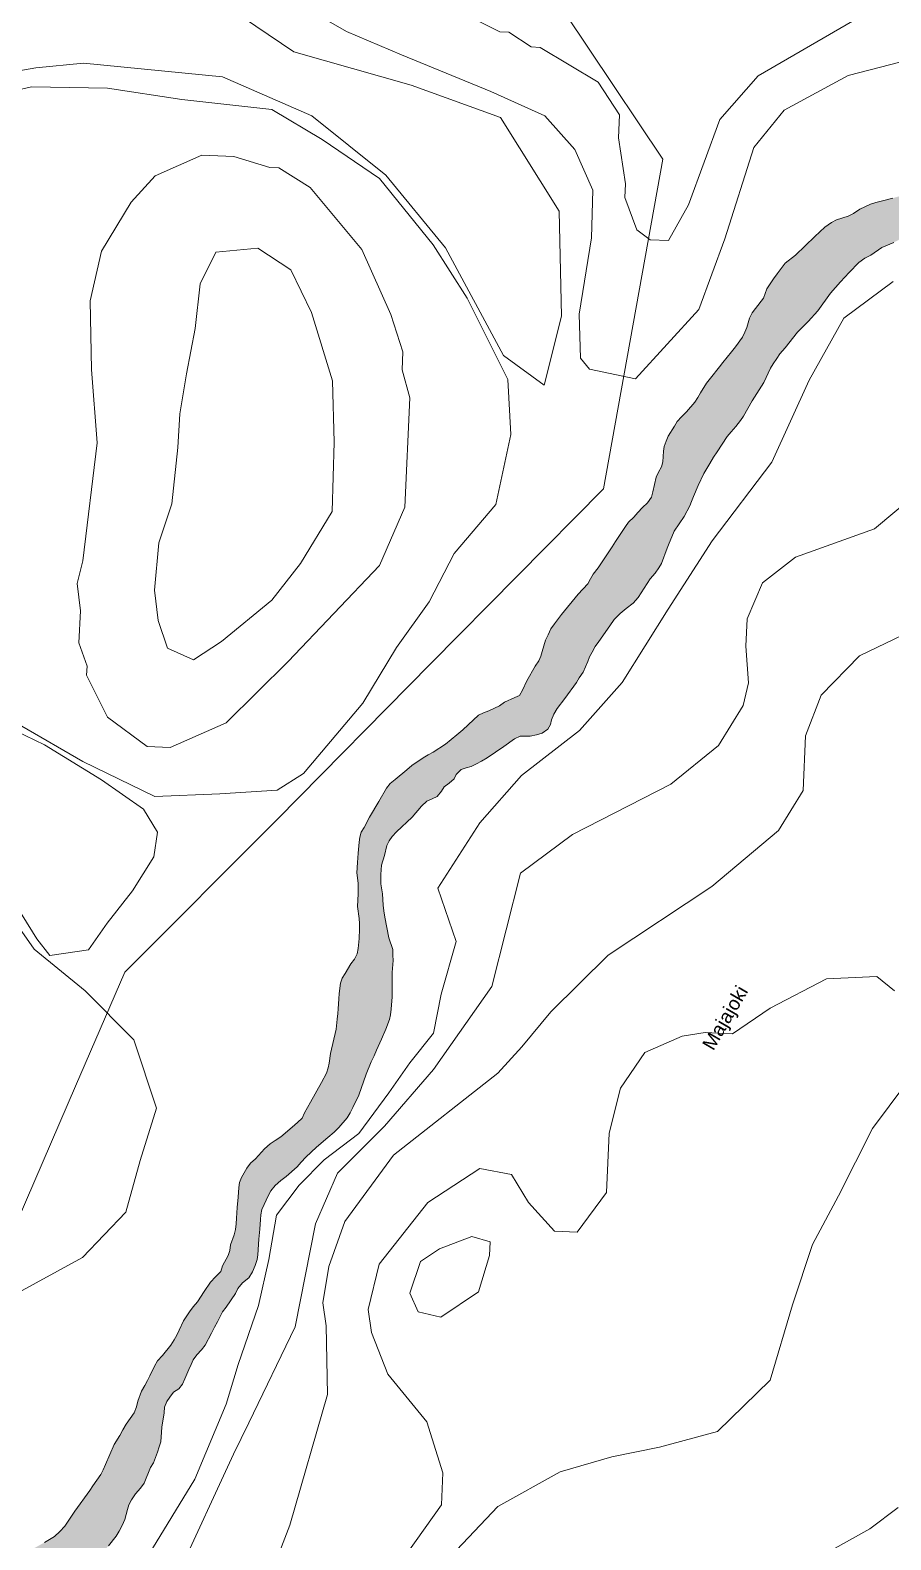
# Model space of a CAD drawing. Header units: millimetres. Extents: x 396621004 to 402046651, y 6785344214 to 6789799943.
# Drawn here: x 400009801 to 400198403, y 6788469701 to 6788800539 of the extents above; entities that cross this region are included whole.
import ezdxf

# ---------------------------------------------------------------- set-up
doc = ezdxf.new("R2010")
doc.units = ezdxf.units.MM
doc.header["$MEASUREMENT"] = 0
for name, color, linetype, lineweight in [('02 Johtolinjat_Kynä_nro__101', 252, 'Continuous', 15), ('02 Korkeuskayrat_Kynä_nro__2', 8, 'Continuous', 15), ('02 Nimistö_Kynä_nro__41', 7, 'Continuous', 35), ('02 Suot_Kynä_nro__101', 252, 'Continuous', 15)]:
    doc.layers.add(name, color=color, linetype=linetype, lineweight=lineweight)
for name, color, linetype, lineweight, true_color in [('02 Maaston rajat_Kynä_nro__82', 7, 'Continuous', 20, 0xaaaaaa), ('02 Vesialueet_Kynä_nro__105', 7, 'Continuous', 15, 0xcae6ff), ('02 Vesistöt_Kynä_nro__105', 7, 'Continuous', 15, 0xcae6ff)]:
    doc.layers.add(name, color=color, linetype=linetype, lineweight=lineweight, true_color=true_color)
doc.styles.add('LUOTU_TYYLI_5', font='')
doc.styles.get('LUOTU_TYYLI_5').set_extended_font_data('Arial')

msp = doc.modelspace()

# ---------------------------------------------------------------- hatches: boundary and pattern name
at = {"layer": '02 Vesistöt_Kynä_nro__105', "linetype": 'Continuous', "lineweight": 0, "true_color": 0x32393f}
msp.add_hatch(color=250, dxfattribs=at).paths.add_polyline_path([(399774386.41, 6788274663.95), (399772634.32, 6788269162.69), (399772415.31, 6788265311.81), (399771783.54, 6788262191.09), (399769964.06, 6788260710.75), (399767613.89, 6788258350.21), (399764328.72, 6788251878.73), (399762568.2, 6788249088.1), (399760015.87, 6788246117.42), (399765642.79, 6788241766.42), (399775004.88, 6788234521.56), (399775104.81, 6788234619.5), (399783576.48, 6788247047.63), (399791065, 6788252878.96), (399795638.98, 6788257930.12), (399800777.34, 6788263401.37), (399808762.84, 6788270583.01), (399817439.08, 6788278784.89), (399826393.3, 6788280635.31), (399834210.33, 6788282805.81), (399839205.49, 6788282415.72), (399848606.15, 6788287006.77), (399851065.82, 6788294778.55), (399854494.2, 6788298989.51), (399860744.46, 6788302900.41), (399870237.78, 6788306721.28), (399871038.01, 6788307201.39), (399871050.3, 6788307214.23), (399877364.09, 6788313812.9), (399880211.24, 6788322554.9), (399886663.66, 6788331857.03), (399890639.57, 6788341209.17), (399897353.13, 6788349951.17), (399905094.35, 6788360943.69), (399910257.98, 6788369735.7), (399915522.68, 6788383688.89), (399918757.32, 6788394331.32), (399923019.63, 6788404353.62), (399921469.7, 6788407254.28), (399926591.2, 6788412495.48), (399927029.23, 6788414035.83), (399927180.85, 6788415046.06), (399927972.66, 6788417116.54), (399928124.29, 6788418126.77), (399928916.1, 6788419167.01), (399929867.96, 6788420277.26), (399930583.96, 6788421327.5), (399931451.58, 6788422367.74), (399932521.37, 6788422987.88), (399933624.85, 6788424008.11), (399934492.48, 6788425048.35), (399935040.01, 6788426028.58), (399935595.96, 6788427088.82), (399936648.9, 6788427488.91), (399937786.08, 6788427949.01), (399938965.37, 6788428889.23), (399940127.82, 6788429739.42), (399941374.5, 6788430509.6), (399942419.02, 6788430829.67), (399945721.04, 6788431679.87), (399949023.07, 6788432610.08), (399951339.54, 6788433060.18), (399952384.06, 6788433220.22), (399953588.62, 6788433520.29), (399955837.71, 6788434060.41), (399958238.41, 6788434580.53), (399960832.86, 6788435490.74), (399961970.04, 6788435950.85), (399963183.03, 6788436330.93), (399965735.36, 6788436691.01), (399970604.16, 6788437501.2), (399973164.91, 6788438011.32), (399974361.05, 6788438241.37), (399975641.43, 6788438451.42), (399976854.42, 6788438831.5), (399979457.29, 6788439901.75), (399980838.75, 6788440421.87), (399982287.6, 6788440781.95), (399983475.31, 6788440851.97), (399984578.8, 6788440921.98), (399985766.51, 6788440911.98), (399988074.56, 6788441292.07), (399994114.23, 6788442872.43), (399997525.76, 6788443242.51), (399998814.56, 6788443622.6), (400000153.91, 6788444622.83), (400001274.24, 6788445873.12), (400001922.85, 6788447083.39), (400002723.08, 6788449313.9), (400003203.22, 6788450454.16), (400004230.9, 6788451484.4), (400006656.87, 6788453344.82), (400007844.59, 6788454435.07), (400009091.27, 6788455205.25), (400011694.14, 6788456345.51), (400012856.59, 6788457125.69), (400016377.63, 6788458756.06), (400017523.23, 6788459376.2), (400018870.99, 6788460456.45), (400020050.29, 6788461466.68), (400022366.76, 6788463967.25), (400024590.57, 6788466167.76), (400025938.34, 6788467318.02), (400026957.58, 6788468348.26), (400028625.44, 6788470508.75), (400029333.02, 6788471558.99), (400029990.05, 6788472849.29), (400030554.43, 6788474139.58), (400031118.81, 6788476310.08), (400031438.9, 6788477390.33), (400031994.86, 6788478450.57), (400032879.33, 6788479800.88), (400033999.66, 6788481051.16), (400034791.47, 6788482091.4), (400036156.08, 6788485542.19), (400036796.27, 6788486592.43), (400037680.74, 6788488892.96), (400038085.07, 6788490043.22), (400038405.16, 6788491203.49), (400038565.21, 6788493313.97), (400038649.45, 6788494414.22), (400039129.59, 6788497524.93), (400039222.25, 6788498785.22), (400039710.81, 6788500005.5), (400040418.39, 6788500975.72), (400041201.78, 6788502025.96), (400042372.65, 6788502796.14), (400043156.03, 6788503846.38), (400043720.41, 6788504986.64), (400044588.03, 6788507047.11), (400045059.75, 6788508117.36), (400045539.89, 6788509177.6), (400046323.28, 6788510217.84), (400047359.38, 6788511328.09), (400048142.77, 6788512368.33), (400049532.65, 6788515018.93), (400050181.26, 6788516309.23), (400050821.45, 6788517449.49), (400051933.35, 6788519649.99), (400052725.17, 6788520690.23), (400054763.66, 6788523690.92), (400055319.61, 6788524751.16), (400056364.13, 6788526011.45), (400057703.47, 6788527091.7), (400058520.56, 6788528442.01), (400059101.78, 6788529822.32), (400059514.53, 6788531132.62), (400059674.58, 6788532142.85), (400059935.71, 6788535583.64), (400060104.18, 6788537784.14), (400060264.23, 6788539894.63), (400060340.04, 6788540914.86), (400060584.32, 6788542085.13), (400062007.9, 6788545205.84), (400062555.43, 6788546186.06), (400063515.71, 6788547376.34), (400064703.43, 6788548466.59), (400065874.3, 6788549326.78), (400068317.12, 6788551427.26), (400069184.75, 6788552457.5), (400070220.84, 6788553567.75), (400072512.04, 6788555758.25), (400075039.1, 6788557848.73), (400076386.87, 6788559009), (400077414.54, 6788560029.23), (400079234.02, 6788562179.72), (400079950.02, 6788563299.98), (400080505.97, 6788564440.24), (400081820.04, 6788567180.87), (400083428.94, 6788571711.9), (400084507.15, 6788574462.53), (400085155.76, 6788575752.83), (400085728.56, 6788576973.11), (400086781.5, 6788579413.67), (400087733.36, 6788581624.17), (400088525.18, 6788583694.65), (400088769.46, 6788584784.9), (400088937.93, 6788586025.18), (400089140.09, 6788588695.79), (400089156.94, 6788594057.02), (400089359.11, 6788596637.61), (400089291.72, 6788597827.88), (400089308.56, 6788599088.17), (400088398.82, 6788601598.74), (400087943.95, 6788603919.27), (400087489.08, 6788606159.79), (400087270.07, 6788607520.1), (400087135.29, 6788608790.39), (400087008.94, 6788611240.95), (400086629.88, 6788613481.46), (400086621.46, 6788615531.93), (400086705.69, 6788616552.16), (400086781.5, 6788617572.4), (400087413.27, 6788619652.87), (400087977.65, 6788621893.38), (400088449.36, 6788622883.61), (400089156.94, 6788623853.83), (400090100.38, 6788624884.07), (400093503.48, 6788628094.8), (400095575.67, 6788630455.34), (400096754.97, 6788631545.59), (400097900.57, 6788632085.72), (400098970.35, 6788632635.84), (400099922.21, 6788633746.1), (400100545.56, 6788634726.32), (400101632.19, 6788635506.5), (400102727.25, 6788636446.71), (400103123.16, 6788637446.94), (400104226.64, 6788638537.19), (400105355.39, 6788638847.26), (400106408.33, 6788639167.34), (400107638.17, 6788639777.48), (400108699.53, 6788640327.6), (400109946.22, 6788641097.78), (400113602.03, 6788643578.35), (400115935.35, 6788645218.72), (400117165.18, 6788645828.86), (400118344.48, 6788645818.86), (400119372.15, 6788645818.86), (400120736.76, 6788646108.92), (400122025.56, 6788646479.01), (400123272.24, 6788647329.2), (400123828.2, 6788648399.45), (400124064.06, 6788649399.68), (400124552.62, 6788650629.96), (400125277.04, 6788651910.25), (400126936.48, 6788654070.75), (400129497.23, 6788657581.55), (400130129, 6788658631.79), (400131005.05, 6788659832.06), (400131973.75, 6788662192.6), (400132369.66, 6788663192.83), (400132925.61, 6788664253.08), (400133641.61, 6788665463.35), (400134441.85, 6788666583.61), (400136834.13, 6788670024.4), (400137802.84, 6788671364.7), (400139083.21, 6788672685), (400140430.98, 6788673765.25), (400141938.79, 6788674995.53), (400143067.54, 6788676245.82), (400145661.99, 6788680306.75), (400146782.32, 6788681557.03), (400147574.13, 6788682687.29), (400148121.66, 6788683667.52), (400149410.46, 6788687038.29), (400149806.37, 6788688108.53), (400150379.17, 6788689478.85), (400150951.97, 6788690779.14), (400153091.55, 6788693929.87), (400154371.92, 6788696270.4), (400154759.4, 6788697270.63), (400155155.31, 6788698340.87), (400156208.25, 6788700781.43), (400157438.09, 6788703372.03), (400158710.04, 6788705562.53), (400159527.12, 6788706992.85), (400160318.94, 6788708113.11), (400162551.17, 6788711493.88), (400163418.8, 6788712534.12), (400164454.89, 6788713714.39), (400165499.41, 6788714974.68), (400166122.75, 6788715944.9), (400168043.31, 6788719345.68), (400170553.53, 6788723336.59), (400172052.92, 6788726457.31), (400172600.44, 6788727437.53), (400173392.26, 6788728557.79), (400174108.26, 6788729608.03), (400175228.59, 6788730938.33), (400177940.96, 6788734359.11), (400178960.21, 6788735379.35), (400180324.82, 6788736699.65), (400182397.01, 6788739060.19), (400185210.47, 6788742871.06), (400187375.32, 6788745381.64), (400189270.61, 6788747442.11), (400191401.77, 6788749642.61), (400192732.69, 6788750572.82), (400194046.76, 6788751252.98), (400196464.31, 6788752883.35), (400199075.6, 6788754023.61), (400201290.99, 6788755193.88), (400202369.21, 6788755904.04), (400203556.92, 6788755964.06), (400205797.58, 6788756424.16), (400207018.99, 6788756964.29), (400208231.98, 6788757344.37), (400209495.51, 6788757404.39), (400210994.9, 6788757374.38), (400212485.87, 6788757334.37), (400214886.57, 6788757704.46), (400216327, 6788757984.52), (400217834.81, 6788758104.55), (400221052.6, 6788757944.51), (400226140.41, 6788757554.42), (400228499, 6788757374.38), (400232567.57, 6788757064.31), (400235178.86, 6788757094.32), (400236181.26, 6788756864.26), (400237251.05, 6788756464.17), (400239390.63, 6788755513.95), (400242793.73, 6788753673.53), (400245531.38, 6788752363.23), (400246820.18, 6788751633.07), (400248100.56, 6788750902.9), (400250096.94, 6788750202.74), (400252489.22, 6788749462.57), (400253870.68, 6788749042.47), (400255176.32, 6788748632.38), (400257366.44, 6788747362.09), (400258579.43, 6788746631.92), (400259649.22, 6788746241.83), (400261990.96, 6788745901.76), (400263237.64, 6788745801.73), (400264341.13, 6788745801.73), (400266657.6, 6788746091.8), (400269209.93, 6788746531.9), (400270557.69, 6788746661.93), (400271913.88, 6788746871.98), (400274407.25, 6788747552.13), (400278046.21, 6788748692.39), (400280371.11, 6788749142.5), (400281592.52, 6788749682.62), (400282813.93, 6788750222.74), (400284170.12, 6788750432.79), (400285442.07, 6788750572.82), (400286495.02, 6788750882.89), (400287750.12, 6788751893.13), (400288836.76, 6788752673.3), (400290302.45, 6788753353.46), (400293124.33, 6788754083.63), (400296535.86, 6788755473.94), (400299138.74, 6788756464.17), (400304689.84, 6788758954.74), (400305928.1, 6788759644.9), (400308396.2, 6788761035.22), (400309558.64, 6788761815.4), (400310670.55, 6788762905.65), (400311782.46, 6788764085.92), (400312498.46, 6788765216.17), (400313138.65, 6788766346.43), (400313307.12, 6788767516.7), (400313585.09, 6788771197.54), (400313686.18, 6788773558.08), (400313155.49, 6788775878.61), (400312944.9, 6788779289.39), (400312717.47, 6788781439.89), (400312490.03, 6788782630.16), (400312355.26, 6788783910.45), (400312481.61, 6788786581.06), (400312666.93, 6788789081.63), (400313020.72, 6788793712.69), (400313214.46, 6788796213.27), (400313374.5, 6788798333.75), (400313938.88, 6788801524.48), (400314343.21, 6788802754.76), (400314991.82, 6788803965.04), (400316752.34, 6788806425.6), (400318260.15, 6788808526.08), (400319591.07, 6788810466.53), (400320298.65, 6788811516.77), (400320947.26, 6788812727.04), (400321258.93, 6788813807.29), (400322067.59, 6788816117.82), (400322463.5, 6788817188.06), (400322707.78, 6788818278.31), (400322893.1, 6788820698.87), (400323339.54, 6788826500.19), (400323609.1, 6788830031), (400323693.33, 6788831131.25), (400323718.6, 6788832541.58), (400323347.97, 6788834932.12), (400323137.38, 6788836212.42), (400322522.46, 6788839573.18), (400322446.65, 6788840603.42), (400322151.82, 6788841883.71), (400321680.11, 6788843023.97), (400320837.75, 6788845374.51), (400319666.88, 6788847595.02), (400319591.07, 6788848625.26), (400319363.64, 6788849825.53), (400318900.34, 6788850885.77), (400318201.19, 6788852116.05), (400317662.08, 6788853346.34), (400317350.41, 6788854396.58), (400317299.87, 6788856757.12), (400316845, 6788859157.67), (400316550.18, 6788860367.94), (400316558.6, 6788861548.21), (400316668.11, 6788863978.77), (400316929.23, 6788867429.56), (400317106.13, 6788869780.1), (400317274.6, 6788871900.58), (400317847.4, 6788874221.11), (400318251.73, 6788875451.39), (400318816.11, 6788876591.65), (400320315.49, 6788878682.13), (400321882.27, 6788880692.59), (400322842.55, 6788881882.86), (400323474.32, 6788882853.09), (400324577.8, 6788883953.34), (400325748.67, 6788884813.53), (400326616.3, 6788885843.77), (400328191.5, 6788887854.23), (400330726.98, 6788891124.98), (400332470.65, 6788893285.47), (400333262.46, 6788894405.73), (400334332.25, 6788894955.86), (400335387.1, 6788895719.13), (400328234.56, 6788903786.49), (400327660.81, 6788904127.95), (400327896.67, 6788903647.84), (400327896.67, 6788902617.61), (400327745.05, 6788901607.38), (400326869, 6788900487.12), (400325765.52, 6788899466.89), (400324527.26, 6788898696.71), (400322353.99, 6788897126.35), (400321402.13, 6788896016.1), (400320686.13, 6788894895.84), (400320130.18, 6788893755.58), (400319262.55, 6788891765.13), (400318875.07, 6788890774.9), (400318319.12, 6788889714.66), (400317611.54, 6788888664.42), (400316103.73, 6788886493.92), (400314755.96, 6788884393.44), (400313728.29, 6788883283.18), (400313239.73, 6788882062.91), (400312220.48, 6788879062.22), (400311420.25, 6788876761.69), (400311167.54, 6788875521.41), (400310906.41, 6788874281.13), (400310417.85, 6788871950.59), (400310333.61, 6788870850.34), (400310240.95, 6788868649.84), (400310156.72, 6788867559.59), (400310240.95, 6788866529.35), (400310476.81, 6788865479.11), (400310948.53, 6788864418.87), (400311403.4, 6788863208.59), (400311630.83, 6788860978.08), (400312102.55, 6788855896.92), (400312557.42, 6788853576.39), (400312784.86, 6788852376.11), (400313155.49, 6788851085.82), (400313534.55, 6788848775.29), (400313846.22, 6788847725.05), (400314772.81, 6788845444.53), (400315084.48, 6788844394.29), (400315471.96, 6788843184.01), (400315783.63, 6788841113.54), (400316171.12, 6788838953.04), (400316373.28, 6788836492.48), (400316516.48, 6788835222.19), (400316583.87, 6788834031.92), (400316474.36, 6788831601.36), (400316162.69, 6788827520.43), (400315893.14, 6788823999.62), (400315716.25, 6788821649.08), (400315632.01, 6788820628.85), (400315556.2, 6788819608.62), (400314663.3, 6788816207.84), (400313837.8, 6788813667.26), (400312902.79, 6788811696.81), (400311622.41, 6788809346.27), (400310426.27, 6788807155.77), (400309550.22, 6788806035.51), (400309002.69, 6788805055.29), (400308202.46, 6788802824.78), (400307326.41, 6788800614.27), (400306989.47, 6788799373.99), (400306821, 6788798203.72), (400306559.87, 6788795783.17), (400306307.16, 6788791462.18), (400306029.19, 6788786751.1), (400305894.41, 6788784010.47), (400306273.47, 6788781689.94), (400306509.33, 6788780649.7), (400306981.04, 6788778559.23), (400307587.54, 6788777258.93), (400307814.97, 6788776138.67), (400307873.94, 6788774868.38), (400307781.28, 6788772587.86), (400307688.62, 6788771417.59), (400307208.48, 6788770267.33), (400305624.86, 6788768106.84), (400304757.23, 6788767066.6), (400303594.78, 6788766286.42), (400300318.03, 6788764646.04), (400297959.44, 6788763725.83), (400296729.61, 6788763105.69), (400295592.43, 6788762725.6), (400293385.46, 6788761705.37), (400292231.44, 6788761005.21), (400288693.56, 6788759074.77), (400286217.04, 6788757604.43), (400285071.44, 6788757064.31), (400283883.72, 6788756994.29), (400281609.37, 6788757174.33), (400279385.55, 6788756944.28), (400278273.65, 6788756794.25), (400277085.93, 6788756724.23), (400275881.37, 6788756504.18), (400273615.44, 6788755734), (400272410.87, 6788755353.92), (400271349.51, 6788754963.83), (400270288.14, 6788754413.7), (400269125.69, 6788753633.52), (400267879.01, 6788752783.33), (400266758.68, 6788752633.3), (400265739.43, 6788752713.31), (400263549.32, 6788752953.37), (400262378.44, 6788753043.39), (400261123.34, 6788753143.41), (400259809.27, 6788753473.49), (400257577.03, 6788754203.65), (400256423.01, 6788754603.75), (400255361.64, 6788755153.87), (400254333.97, 6788756104.09), (400253230.49, 6788757134.32), (400252076.47, 6788757534.42), (400250914.02, 6788757784.47), (400249608.37, 6788758194.57), (400248386.96, 6788758764.7), (400245935.71, 6788760685.14), (400242861.12, 6788762735.61), (400241580.74, 6788763545.79), (400240308.79, 6788764425.99), (400238093.4, 6788765306.19), (400237006.77, 6788765626.27), (400235776.93, 6788765956.34), (400233047.71, 6788766406.45), (400225576.03, 6788767606.72), (400221044.17, 6788768186.85), (400218618.2, 6788768376.9), (400215863.7, 6788768506.93), (400210708.5, 6788768036.82), (400209209.11, 6788767986.81), (400207928.74, 6788767776.76), (400206799.98, 6788767466.69), (400205654.38, 6788766846.55), (400203422.15, 6788765516.24), (400202268.12, 6788764896.1), (400201046.71, 6788764355.98), (400198865.02, 6788763735.84), (400196295.84, 6788763065.68), (400195091.27, 6788762765.61), (400193954.1, 6788762375.52), (400191587.08, 6788761295.28), (400190256.17, 6788760375.07), (400189026.33, 6788759764.93), (400186524.54, 6788759004.75), (400185370.52, 6788758384.61), (400183955.37, 6788757384.38), (400182851.88, 6788756374.15), (400181748.4, 6788755353.92), (400177494.52, 6788751262.98), (400175228.59, 6788749462.57), (400173476.49, 6788747152.04), (400172684.68, 6788746031.78), (400171252.68, 6788743851.29), (400170865.2, 6788742861.06), (400170469.29, 6788741790.81), (400168717.2, 6788739560.3), (400168009.62, 6788738590.08), (400167453.67, 6788737449.82), (400166821.9, 6788735369.35), (400166434.42, 6788734369.12), (400165870.04, 6788733228.86), (400164370.65, 6788731138.38), (400163494.61, 6788730028.12), (400162542.75, 6788728917.87), (400161582.47, 6788727727.6), (400160883.31, 6788726757.38), (400158878.51, 6788724306.81), (400158002.46, 6788723186.56), (400156663.12, 6788721086.08), (400156107.17, 6788720025.84), (400155483.83, 6788719045.61), (400153664.35, 6788716905.12), (400152552.44, 6788715804.87), (400151609, 6788714774.63), (400150977.24, 6788713794.41), (400149629.47, 6788711533.89), (400149149.33, 6788710463.65), (400148745, 6788709313.38), (400148593.38, 6788708303.15), (400148500.72, 6788707122.88), (400148408.06, 6788705952.62), (400148172.2, 6788704872.37), (400147523.59, 6788703652.09), (400146967.64, 6788702591.85), (400146251.64, 6788699341.1), (400145923.12, 6788698180.84), (400145047.07, 6788696990.57), (400144019.4, 6788695960.33), (400142991.73, 6788694860.08), (400142124.11, 6788693819.84), (400140936.39, 6788692729.59), (400140228.81, 6788691759.37), (400138080.81, 6788688448.61), (400137364.81, 6788687328.35), (400134256.53, 6788682677.29), (400133203.59, 6788681336.98), (400132571.82, 6788680286.74), (400132015.87, 6788679216.5), (400129876.29, 6788676945.98), (400126220.48, 6788672494.96), (400124729.51, 6788670474.5), (400123929.28, 6788669354.24), (400123280.67, 6788668063.95), (400122716.29, 6788666843.67), (400121975.02, 6788664383.11), (400121739.16, 6788663372.87), (400121267.44, 6788662302.63), (400120467.21, 6788661182.37), (400118639.3, 6788657931.63), (400117695.87, 6788655881.16), (400117055.68, 6788654740.9), (400115994.31, 6788654270.79), (400113711.54, 6788653270.56), (400112624.9, 6788652480.38), (400110342.12, 6788651400.14), (400109120.71, 6788650940.03), (400108050.92, 6788650389.9), (400105768.14, 6788648279.42), (400104580.43, 6788647189.17), (400103308.47, 6788646098.92), (400100789.84, 6788644088.46), (400098136.43, 6788642318.06), (400096982.4, 6788641697.92), (400095912.61, 6788641067.77), (400093419.25, 6788639367.38), (400092315.76, 6788638427.17), (400089797.13, 6788636336.69), (400088702.07, 6788635476.49), (400087910.26, 6788634426.25), (400086191.86, 6788631485.58), (400084195.48, 6788628094.8), (400082999.34, 6788625824.28), (400082367.57, 6788624764.04), (400082047.48, 6788623683.79), (400081887.43, 6788622593.54), (400081702.12, 6788620162.99), (400081617.88, 6788619142.76), (400081542.07, 6788618122.52), (400081365.17, 6788615852), (400081668.42, 6788613621.49), (400081668.42, 6788612521.24), (400081651.57, 6788611260.95), (400081516.8, 6788608510.32), (400081870.59, 6788605879.72), (400081937.97, 6788604769.47), (400081996.94, 6788603509.18), (400081921.13, 6788601468.71), (400081676.84, 6788599278.21), (400081432.56, 6788598107.94), (400080868.19, 6788596967.68), (400080076.37, 6788595927.44), (400078812.84, 6788593816.96), (400078181.08, 6788592766.72), (400077785.17, 6788591686.47), (400077532.47, 6788589425.96), (400077439.81, 6788588245.69), (400077271.34, 6788586055.19), (400077195.53, 6788585034.95), (400077102.87, 6788583784.67), (400076858.58, 6788581594.17), (400075578.21, 6788576252.94), (400075342.35, 6788574142.46), (400075106.49, 6788573132.23), (400074702.16, 6788571981.97), (400073674.49, 6788569931.5), (400071223.24, 6788565630.51), (400069934.44, 6788563279.98), (400069378.49, 6788562139.71), (400068350.82, 6788561119.48), (400067247.33, 6788560099.25), (400064720.28, 6788558008.77), (400063482.02, 6788557228.59), (400062395.38, 6788556448.41), (400061131.85, 6788555368.17), (400059152.32, 6788553227.68), (400058048.84, 6788552207.44), (400057265.45, 6788551167.2), (400056086.16, 6788549126.74), (400055681.83, 6788547976.47), (400055513.36, 6788546886.22), (400055353.31, 6788544765.74), (400055184.84, 6788542495.22), (400055007.94, 6788540224.7), (400054915.28, 6788538974.41), (400054814.2, 6788537714.13), (400054494.11, 6788536553.86), (400053685.45, 6788534333.35), (400053516.98, 6788533083.07), (400053196.88, 6788532002.82), (400051916.51, 6788529742.3), (400051587.99, 6788528502.02), (400050391.85, 6788527331.75), (400049279.94, 6788526151.48), (400047940.6, 6788524131.02), (400046432.79, 6788521880.5), (400045480.93, 6788520770.25), (400044680.69, 6788519649.99), (400043425.59, 6788517699.55), (400042482.15, 6788515639.08), (400041926.2, 6788514578.83), (400041378.67, 6788513518.59), (400040654.25, 6788512388.33), (400038826.34, 6788510087.81), (400037714.43, 6788508907.54), (400037074.24, 6788507777.28), (400036046.57, 6788505646.79), (400035490.62, 6788504586.55), (400034934.67, 6788503526.3), (400034210.24, 6788502246.01), (400033410.01, 6788500095.52), (400033081.49, 6788498855.24), (400032584.5, 6788497554.94), (400030815.56, 6788495014.36), (400030091.14, 6788493804.08), (400029450.95, 6788492593.8), (400028187.42, 6788490563.34), (400027235.56, 6788488422.85), (400026275.28, 6788486212.34), (400025795.14, 6788485072.08), (400025247.61, 6788484011.84), (400023554.48, 6788481531.27), (400022846.9, 6788480491.04), (400019586.99, 6788476010.01), (400017363.18, 6788472709.25), (400016327.09, 6788471528.98), (400015139.37, 6788470438.74), (400012907.13, 6788469108.43), (400008299.46, 6788466537.84), (400005654.47, 6788464927.47), (400004382.52, 6788463847.23), (400003422.24, 6788462576.94), (400002630.42, 6788461456.68), (400001678.57, 6788460346.43), (400001198.42, 6788459286.18), (400000726.71, 6788458295.96), (399999690.61, 6788457035.67), (399998822.99, 6788455995.43), (399997862.71, 6788454805.16), (399996767.65, 6788453944.96), (399995622.05, 6788453324.82), (399994484.87, 6788452934.73), (399992252.63, 6788452554.64), (399991140.73, 6788452484.63), (399990113.06, 6788452404.61), (399987889.24, 6788452254.58), (399985783.36, 6788452494.63), (399984764.11, 6788452574.65), (399983626.94, 6788452194.56), (399982397.1, 6788451574.42), (399981268.35, 6788451264.35), (399978968.72, 6788451054.3), (399974420.02, 6788450294.13), (399972330.98, 6788449824.02), (399969913.43, 6788449063.85), (399966333.43, 6788447683.53), (399965044.63, 6788447303.44), (399962450.18, 6788446323.22), (399961287.73, 6788445623.06), (399960066.32, 6788445082.93), (399959021.8, 6788444852.88), (399956705.33, 6788444392.78), (399955576.58, 6788444092.71), (399954540.48, 6788443932.67), (399952468.29, 6788443692.62), (399950227.63, 6788443162.5), (399947843.77, 6788442942.44), (399946504.43, 6788442972.45), (399945384.1, 6788442742.4), (399942722.27, 6788441922.21), (399939159.11, 6788440691.93), (399936834.22, 6788440241.83), (399935461.18, 6788439791.72), (399934222.92, 6788439021.55), (399933052.05, 6788438161.35), (399929674.22, 6788435270.69), (399928587.58, 6788434490.51), (399927568.33, 6788433460.28), (399927172.43, 6788432390.03), (399926136.33, 6788431279.78), (399925673.04, 6788430299.55), (399925580.38, 6788429119.28), (399925100.24, 6788428049.04), (399923988.33, 6788426878.77), (399923044.9, 6788425848.53), (399921056.94, 6788423628.03), (399919877.65, 6788422617.79), (399918849.98, 6788421517.54), (399918369.84, 6788420447.3), (399917653.84, 6788419317.04), (399916482.97, 6788418466.85), (399915446.87, 6788418226.79), (399914857.22, 6788417516.63), (399911555.2, 6788408964.67), (399909550.4, 6788402083.1), (399907158.12, 6788393231.07), (399905001.69, 6788388459.98), (399903460.19, 6788382548.63), (399901446.96, 6788376607.27), (399898667.2, 6788371716.15), (399896165.41, 6788367355.15), (399892534.87, 6788361463.8), (399888719.01, 6788356122.58), (399880893.55, 6788345990.26), (399877321.97, 6788340859.09), (399874618.01, 6788335967.97), (399871779.28, 6788331246.89), (399871038.01, 6788329716.54), (399869622.86, 6788326475.8), (399866472.46, 6788320764.49), (399863844.32, 6788317803.82), (399861991.14, 6788314863.14), (399856060.97, 6788314092.97), (399851866.06, 6788311872.46), (399847224.69, 6788306901.32), (399844310.15, 6788304190.7), (399841934.71, 6788297499.17), (399841555.65, 6788294668.52), (399840359.51, 6788291207.73), (399836021.39, 6788289077.24), (399830689.3, 6788288107.02), (399827151.41, 6788287376.85), (399822501.62, 6788287196.81), (399818121.39, 6788288547.12), (399815434.28, 6788290687.61), (399810944.54, 6788289577.36), (399806353.71, 6788287226.82), (399801889.24, 6788286416.64), (399797702.75, 6788285276.37), (399794358.61, 6788283996.08), (399790576.44, 6788284056.1), (399788066.23, 6788284566.21), (399784022.93, 6788282325.7), (399780670.37, 6788279965.16), (399776458.6, 6788277514.6)])

# ---------------------------------------------------------------- linework, layer by layer
at = {"layer": '02 Johtolinjat_Kynä_nro__101', "color": 252, "linetype": 'Continuous', "lineweight": 15, "flags": 128}
msp.add_lwpolyline([(400189784.45, 6789113805.92), (400122050.83, 6789017773.95), (400066598.72, 6788978104.88), (400051082.58, 6788915440.54), (400082839.29, 6788868939.9), (400116188.05, 6788820588.84), (400148433.33, 6788772247.78), (400135418.98, 6788700011.26), (400097572.05, 6788661752.5), (400063903.19, 6788627594.69), (400030512.31, 6788594127.03), (400019738.62, 6788569141.32), (400007137.01, 6788539944.64), (399980552.35, 6788482061.39), (399933228.95, 6788439491.66), (399883083.66, 6788397131.96), (399871038.01, 6788386579.55)], dxfattribs=at)
at = {"layer": '02 Korkeuskayrat_Kynä_nro__2', "color": 8, "linetype": 'Continuous', "lineweight": 15, "flags": 128}
for points in [[(400067306.3, 6788807025.74), (400079107.67, 6788800274.19), (400091161.74, 6788795113.01), (400110729.61, 6788787131.19), (400122581.51, 6788781769.96), (400129160.29, 6788774368.27), (400133102.5, 6788765446.23), (400132790.83, 6788755053.85), (400130086.88, 6788738320.02), (400130406.97, 6788728697.82), (400132335.96, 6788726237.26), (400142477.9, 6788724136.78), (400156334.61, 6788739340.25), (400161995.22, 6788754783.79), (400168388.68, 6788774818.37), (400175043.27, 6788783030.25), (400189076.87, 6788790621.99), (400205199.51, 6788794742.93), (400219325.77, 6788798733.84), (400231767.33, 6788799764.08), (400246390.58, 6788800334.21), (400258520.47, 6788797973.67), (400272149.74, 6788798573.81), (400281584.1, 6788806295.57)], [(400103923.39, 6788804585.18), (400112734.41, 6788800184.17), (400114730.78, 6788800084.15), (400119591.16, 6788796863.41), (400121587.54, 6788796773.39), (400134256.53, 6788789181.66), (400138931.59, 6788781960), (400138695.73, 6788776958.86), (400140237.24, 6788766876.55), (400140102.46, 6788763885.87), (400142772.72, 6788756754.24), (400145678.84, 6788754613.75), (400149680.02, 6788754433.71), (400154043.4, 6788762245.49), (400160908.58, 6788780949.77), (400169357.38, 6788790571.97), (400195066, 6788805405.37)], [(399987350.14, 6788782960.23), (400010110.52, 6788788101.41), (400026713.3, 6788787811.34), (400043046.53, 6788785320.77), (400062791.29, 6788783140.27), (400073800.84, 6788776608.78), (400086351.9, 6788768026.82), (400098128, 6788753473.49), (400105582.83, 6788741840.83), (400114452.81, 6788723966.74), (400115101.42, 6788711933.98), (400111841.51, 6788696620.48), (400102718.83, 6788685878.02), (400097201.41, 6788675235.59), (400090100.38, 6788665233.3), (400082729.79, 6788653040.51), (400069664.89, 6788637616.98), (400063953.73, 6788633986.15), (400051326.86, 6788633155.96), (400037099.52, 6788632575.83), (400021322.24, 6788640247.58), (400007945.67, 6788648049.37)], [(400198932.4, 6788745491.66), (400188091.32, 6788737399.81), (400180484.87, 6788723816.7), (400172347.74, 6788705842.59), (400159223.88, 6788688618.65), (400149578.93, 6788673685.23), (400139495.97, 6788657571.55), (400130179.54, 6788647039.14), (400117476.85, 6788637206.89), (400108362.59, 6788626864.52), (400099138.83, 6788612531.24), (400103123.16, 6788600808.56), (400099829.56, 6788589285.92), (400098212.24, 6788580753.97), (400092989.65, 6788574232.48), (400088390.4, 6788567680.98), (400081836.89, 6788558768.94), (400074196.75, 6788552977.62), (400068721.45, 6788547386.34), (400063810.53, 6788540854.84), (400062134.25, 6788531102.61), (400059826.2, 6788521070.32), (400055412.27, 6788508137.36), (400052750.44, 6788499405.36), (400045859.99, 6788482991.61), (400035768.6, 6788466477.83)], [(400042145.21, 6788462036.81), (400054367.76, 6788488502.87), (400057686.63, 6788495364.44), (400067904.37, 6788516399.25), (400072326.72, 6788538924.4), (400077136.56, 6788550076.95), (400087438.54, 6788560359.31), (400098153.27, 6788572772.15), (400110965.46, 6788590926.3), (400117274.69, 6788615761.98), (400128680.15, 6788624253.92), (400150210.7, 6788635276.45), (400160613.76, 6788643808.4), (400166021.67, 6788652570.4), (400167251.5, 6788657521.54), (400166619.74, 6788665553.37), (400166889.29, 6788671554.75), (400170258.7, 6788679406.54), (400177528.21, 6788685077.84), (400194830.14, 6788691289.26), (400207322.24, 6788701731.65)], [(400058714.3, 6788452264.58), (400066666.11, 6788472929.31), (400074988.56, 6788501575.86), (400074685.31, 6788516609.3), (400073910.35, 6788521650.45), (400075274.96, 6788529592.27), (400078737.03, 6788539444.52), (400089409.65, 6788553967.84), (400112262.69, 6788571941.96), (400117535.82, 6788577713.28), (400123895.58, 6788585425.04), (400136480.34, 6788597857.89), (400159190.18, 6788612841.31), (400173771.32, 6788625184.14), (400179179.22, 6788633946.14), (400179735.18, 6788645928.88), (400183146.71, 6788654790.91), (400191544.97, 6788663412.88), (400216124.83, 6788675295.6)], [(400005629.2, 6788523010.76), (400021288.55, 6788531552.72), (400030790.29, 6788541484.99), (400033932.27, 6788552797.58), (400037470.15, 6788564310.21), (400032517.11, 6788579263.63), (400021827.65, 6788589986.09), (400010700.17, 6788599128.18), (400002630.42, 6788610570.79)], [(400199185.11, 6788589976.08), (400195327.13, 6788593156.81), (400184292.31, 6788592666.7), (400171985.53, 6788586225.22), (400163713.62, 6788580593.94), (400157724.49, 6788580864), (400152678.79, 6788580103.82), (400144507.97, 6788576472.99), (400139142.18, 6788568711.22), (400136690.93, 6788558808.95), (400136092.86, 6788545825.98), (400129682.55, 6788537103.99), (400124687.4, 6788537334.04), (400118967.82, 6788543605.47), (400115253.04, 6788549786.89), (400108303.63, 6788551107.19), (400096948.71, 6788543615.48), (400086309.79, 6788530092.38), (400083858.54, 6788520190.12), (400084625.08, 6788515148.96), (400088213.51, 6788505976.87), (400096738.12, 6788495574.49), (400100233.88, 6788484401.93), (400099913.79, 6788477400.33), (400092416.85, 6788466737.89)], [(400201712.17, 6788569661.44), (400194417.39, 6788559869.19), (400186970.99, 6788545075.81), (400181251.41, 6788534443.38), (400176854.33, 6788521160.34), (400171960.26, 6788504686.57), (400160420.02, 6788493423.99), (400147717.33, 6788489993.21), (400137246.88, 6788487902.73), (400125942.5, 6788484631.98), (400112313.23, 6788477030.24), (400101985.98, 6788466127.75)], [(400199993.77, 6788476810.19), (400193777.2, 6788472089.11), (400185555.84, 6788467468.06)]]:
    msp.add_lwpolyline(points, dxfattribs=at)
for points in [[(400047418.34, 6788773147.99), (400054409.87, 6788772827.92), (400062311.15, 6788770457.37), (400064307.52, 6788770367.35), (400071122.16, 6788766046.36), (400082510.77, 6788752513.27), (400088862.12, 6788738210), (400091490.26, 6788730078.13), (400091313.36, 6788726077.22), (400093031.77, 6788719995.83), (400091928.28, 6788696020.34), (400086343.48, 6788683257.42), (400066346.02, 6788662152.6), (400052716.74, 6788648759.53), (400040452.08, 6788643318.29), (400035456.93, 6788643548.34), (400026747, 6788649959.81), (400022164.59, 6788659171.91), (400022257.25, 6788661172.37), (400020488.31, 6788666263.54), (400020808.41, 6788673255.14), (400020083.98, 6788679296.52), (400021313.82, 6788684247.65), (400024506.34, 6788710123.57), (400023234.38, 6788726207.25), (400022931.14, 6788741230.69), (400025432.92, 6788752133.18), (400031927.47, 6788762845.63), (400037200.6, 6788768606.95)], [(400040814.29, 6788696720.5), (400037958.72, 6788688198.55), (400037048.97, 6788677816.18), (400037849.21, 6788671184.66), (400039870.86, 6788665123.27), (400045598.86, 6788662542.68), (400051722.77, 6788666573.61), (400062791.29, 6788675645.68), (400069041.55, 6788683677.52), (400075982.54, 6788695080.13), (400076428.98, 6788710273.6), (400076033.08, 6788723696.68), (400071475.95, 6788738650.1), (400066952.51, 6788747992.23), (400059691.43, 6788752803.33), (400050459.24, 6788751873.12), (400047047.71, 6788744971.54), (400045961.07, 6788735199.31), (400044057.35, 6788725247.03), (400042600.08, 6788716485.03), (400042178.9, 6788709083.33)], [(400110569.56, 6788534983.5), (400106610.5, 6788536163.77), (400099484.19, 6788533483.16), (400095348.24, 6788530672.52), (400093031.77, 6788523770.94), (400094842.82, 6788519680), (400099795.86, 6788518459.72), (400108059.35, 6788524081.01), (400110426.36, 6788531982.82)]]:
    msp.add_lwpolyline(points, close=True, dxfattribs=at)
at = {"layer": '02 Maaston rajat_Kynä_nro__82', "color": 253, "linetype": 'Continuous', "lineweight": 20, "true_color": 0xaaaaaa, "flags": 128}
for points in [[(400048235.42, 6788808926.17), (400067559.01, 6788795773.16), (400093284.47, 6788788461.49), (400112886.03, 6788781429.88), (400125740.34, 6788760905.19), (400126220.48, 6788737889.92), (400122455.16, 6788722736.46), (400113559.91, 6788729277.95), (400100840.38, 6788752853.35), (400087775.48, 6788768776.99), (400071509.64, 6788781789.97), (400051975.47, 6788790351.92), (400021448.59, 6788793292.6), (400011037.11, 6788792322.38), (399996767.65, 6788789821.8)], [(400012907.13, 6788469108.43), (400015139.37, 6788470438.74), (400016327.09, 6788471528.98), (400017363.18, 6788472709.25), (400019586.99, 6788476010.01), (400022846.9, 6788480491.04), (400023554.48, 6788481531.27), (400025247.61, 6788484011.84), (400025795.14, 6788485072.08), (400026275.28, 6788486212.34), (400027235.56, 6788488422.85), (400028187.42, 6788490563.34), (400029450.95, 6788492593.8), (400030091.14, 6788493804.08), (400030815.56, 6788495014.36), (400032584.5, 6788497554.94), (400033081.49, 6788498855.24), (400033410.01, 6788500095.52), (400034210.24, 6788502246.01), (400034934.67, 6788503526.3), (400035490.62, 6788504586.55), (400036046.57, 6788505646.79), (400037074.24, 6788507777.28), (400037714.43, 6788508907.54), (400038826.34, 6788510087.81), (400040654.25, 6788512388.33), (400041378.67, 6788513518.59), (400041926.2, 6788514578.83), (400042482.15, 6788515639.08), (400043425.59, 6788517699.55), (400044680.69, 6788519649.99), (400045480.93, 6788520770.25), (400046432.79, 6788521880.5), (400047940.6, 6788524131.02), (400049279.94, 6788526151.48), (400050391.85, 6788527331.75), (400051587.99, 6788528502.02), (400051916.51, 6788529742.3), (400053196.88, 6788532002.82), (400053516.98, 6788533083.07), (400053685.45, 6788534333.35), (400054494.11, 6788536553.86), (400054814.2, 6788537714.13), (400054915.28, 6788538974.41), (400055007.94, 6788540224.7), (400055184.84, 6788542495.22), (400055353.31, 6788544765.74), (400055513.36, 6788546886.22), (400055681.83, 6788547976.47), (400056086.16, 6788549126.74), (400057265.45, 6788551167.2), (400058048.84, 6788552207.44), (400059152.32, 6788553227.68), (400061131.85, 6788555368.17), (400062395.38, 6788556448.41), (400063482.02, 6788557228.59), (400064720.28, 6788558008.77), (400067247.33, 6788560099.25), (400068350.82, 6788561119.48), (400069378.49, 6788562139.71), (400069934.44, 6788563279.98), (400071223.24, 6788565630.51), (400073674.49, 6788569931.5), (400074702.16, 6788571981.97), (400075106.49, 6788573132.23), (400075342.35, 6788574142.46), (400075578.21, 6788576252.94), (400076858.58, 6788581594.17), (400077102.87, 6788583784.67), (400077195.53, 6788585034.95), (400077271.34, 6788586055.19), (400077439.81, 6788588245.69), (400077532.47, 6788589425.96), (400077785.17, 6788591686.47), (400078181.08, 6788592766.72), (400078812.84, 6788593816.96), (400080076.37, 6788595927.44), (400080868.19, 6788596967.68), (400081432.56, 6788598107.94), (400081676.84, 6788599278.21), (400081921.13, 6788601468.71), (400081996.94, 6788603509.18), (400081937.97, 6788604769.47), (400081870.59, 6788605879.72), (400081516.8, 6788608510.32), (400081651.57, 6788611260.95), (400081668.42, 6788612521.24), (400081668.42, 6788613621.49), (400081365.17, 6788615852), (400081542.07, 6788618122.52), (400081617.88, 6788619142.76), (400081702.12, 6788620162.99), (400081887.43, 6788622593.54), (400082047.48, 6788623683.79), (400082367.57, 6788624764.04), (400082999.34, 6788625824.28), (400084195.48, 6788628094.8), (400086191.86, 6788631485.58), (400087910.26, 6788634426.25), (400088702.07, 6788635476.49), (400089797.13, 6788636336.69), (400092315.76, 6788638427.17), (400093419.25, 6788639367.38), (400095912.61, 6788641067.77), (400096982.4, 6788641697.92), (400098136.43, 6788642318.06), (400100789.84, 6788644088.46), (400103308.47, 6788646098.92), (400104580.43, 6788647189.17), (400105768.14, 6788648279.42), (400108050.92, 6788650389.9), (400109120.71, 6788650940.03), (400110342.12, 6788651400.14), (400112624.9, 6788652480.38), (400113711.54, 6788653270.56), (400115994.31, 6788654270.79), (400117055.68, 6788654740.9), (400117695.87, 6788655881.16), (400118639.3, 6788657931.63), (400120467.21, 6788661182.37), (400121267.44, 6788662302.63), (400121739.16, 6788663372.87), (400121975.02, 6788664383.11), (400122716.29, 6788666843.67), (400123280.67, 6788668063.95), (400123929.28, 6788669354.24), (400124729.51, 6788670474.5), (400126220.48, 6788672494.96), (400129876.29, 6788676945.98), (400132015.87, 6788679216.5), (400132571.82, 6788680286.74), (400133203.59, 6788681336.98), (400134256.53, 6788682677.29), (400137364.81, 6788687328.35), (400138080.81, 6788688448.61), (400140228.81, 6788691759.37), (400140936.39, 6788692729.59), (400142124.11, 6788693819.84), (400142991.73, 6788694860.08), (400144019.4, 6788695960.33), (400145047.07, 6788696990.57), (400145923.12, 6788698180.84), (400146251.64, 6788699341.1), (400146967.64, 6788702591.85), (400147523.59, 6788703652.09), (400148172.2, 6788704872.37), (400148408.06, 6788705952.62), (400148500.72, 6788707122.88), (400148593.38, 6788708303.15), (400148745, 6788709313.38), (400149149.33, 6788710463.65), (400149629.47, 6788711533.89), (400150977.24, 6788713794.41), (400151609, 6788714774.63), (400152552.44, 6788715804.87), (400153664.35, 6788716905.12), (400155483.83, 6788719045.61), (400156107.17, 6788720025.84), (400156663.12, 6788721086.08), (400158002.46, 6788723186.56), (400158878.51, 6788724306.81), (400160883.31, 6788726757.38), (400161582.47, 6788727727.6), (400162542.75, 6788728917.87), (400163494.61, 6788730028.12), (400164370.65, 6788731138.38), (400165870.04, 6788733228.86), (400166434.42, 6788734369.12), (400166821.9, 6788735369.35), (400167453.67, 6788737449.82), (400168009.62, 6788738590.08), (400168717.2, 6788739560.3), (400170469.29, 6788741790.81), (400170865.2, 6788742861.06), (400171252.68, 6788743851.29), (400172684.68, 6788746031.78), (400173476.49, 6788747152.04), (400175228.59, 6788749462.57), (400177494.52, 6788751262.98), (400181748.4, 6788755353.92), (400182851.88, 6788756374.15), (400183955.37, 6788757384.38), (400185370.52, 6788758384.61), (400186524.54, 6788759004.75), (400189026.33, 6788759764.93), (400190256.17, 6788760375.07), (400191587.08, 6788761295.28), (400193954.1, 6788762375.52), (400195091.27, 6788762765.61), (400196295.84, 6788763065.68), (400198865.02, 6788763735.84)], [(400199075.6, 6788754023.61), (400196464.31, 6788752883.35), (400194046.76, 6788751252.98), (400192732.69, 6788750572.82), (400191401.77, 6788749642.61), (400189270.61, 6788747442.11), (400187375.32, 6788745381.64), (400185210.47, 6788742871.06), (400182397.01, 6788739060.19), (400180324.82, 6788736699.65), (400178960.21, 6788735379.35), (400177940.96, 6788734359.11), (400175228.59, 6788730938.33), (400174108.26, 6788729608.03), (400173392.26, 6788728557.79), (400172600.44, 6788727437.53), (400172052.92, 6788726457.31), (400170553.53, 6788723336.59), (400168043.31, 6788719345.68), (400166122.75, 6788715944.9), (400165499.41, 6788714974.68), (400164454.89, 6788713714.39), (400163418.8, 6788712534.12), (400162551.17, 6788711493.88), (400160318.94, 6788708113.11), (400159527.12, 6788706992.85), (400158710.04, 6788705562.53), (400157438.09, 6788703372.03), (400156208.25, 6788700781.43), (400155155.31, 6788698340.87), (400154759.4, 6788697270.63), (400154371.92, 6788696270.4), (400153091.55, 6788693929.87), (400150951.97, 6788690779.14), (400150379.17, 6788689478.85), (400149806.37, 6788688108.53), (400149410.46, 6788687038.29), (400148121.66, 6788683667.52), (400147574.13, 6788682687.29), (400146782.32, 6788681557.03), (400145661.99, 6788680306.75), (400143067.54, 6788676245.82), (400141938.79, 6788674995.53), (400140430.98, 6788673765.25), (400139083.21, 6788672685), (400137802.84, 6788671364.7), (400136834.13, 6788670024.4), (400134441.85, 6788666583.61), (400133641.61, 6788665463.35), (400132925.61, 6788664253.08), (400132369.66, 6788663192.83), (400131973.75, 6788662192.6), (400131005.05, 6788659832.06), (400130129, 6788658631.79), (400129497.23, 6788657581.55), (400126936.48, 6788654070.75), (400125277.04, 6788651910.25), (400124552.62, 6788650629.96), (400124064.06, 6788649399.68), (400123828.2, 6788648399.45), (400123272.24, 6788647329.2), (400122025.56, 6788646479.01), (400120736.76, 6788646108.92), (400119372.15, 6788645818.86), (400118344.48, 6788645818.86), (400117165.18, 6788645828.86), (400115935.35, 6788645218.72), (400113602.03, 6788643578.35), (400109946.22, 6788641097.78), (400108699.53, 6788640327.6), (400107638.17, 6788639777.48), (400106408.33, 6788639167.34), (400105355.39, 6788638847.26), (400104226.64, 6788638537.19), (400103123.16, 6788637446.94), (400102727.25, 6788636446.71), (400101632.19, 6788635506.5), (400100545.56, 6788634726.32), (400099922.21, 6788633746.1), (400098970.35, 6788632635.84), (400097900.57, 6788632085.72), (400096754.97, 6788631545.59)], [(400026957.58, 6788468348.26), (400028625.44, 6788470508.75), (400029333.02, 6788471558.99), (400029990.05, 6788472849.29), (400030554.43, 6788474139.58), (400031118.81, 6788476310.08), (400031438.9, 6788477390.33), (400031994.86, 6788478450.57), (400032879.33, 6788479800.88), (400033999.66, 6788481051.16), (400034791.47, 6788482091.4), (400036156.08, 6788485542.19), (400036796.27, 6788486592.43), (400037680.74, 6788488892.96), (400038085.07, 6788490043.22), (400038405.16, 6788491203.49), (400038565.21, 6788493313.97), (400038649.45, 6788494414.22), (400039129.59, 6788497524.93), (400039222.25, 6788498785.22), (400039710.81, 6788500005.5), (400040418.39, 6788500975.72), (400041201.78, 6788502025.96), (400042372.65, 6788502796.14), (400043156.03, 6788503846.38), (400043720.41, 6788504986.64), (400044588.03, 6788507047.11), (400045059.75, 6788508117.36), (400045539.89, 6788509177.6), (400046323.28, 6788510217.84), (400047359.38, 6788511328.09), (400048142.77, 6788512368.33), (400049532.65, 6788515018.93), (400050181.26, 6788516309.23), (400050821.45, 6788517449.49), (400051933.35, 6788519649.99), (400052725.17, 6788520690.23), (400054763.66, 6788523690.92), (400055319.61, 6788524751.16), (400056364.13, 6788526011.45), (400057703.47, 6788527091.7), (400058520.56, 6788528442.01), (400059101.78, 6788529822.32), (400059514.53, 6788531132.62), (400059674.58, 6788532142.85), (400059935.71, 6788535583.64), (400060104.18, 6788537784.14), (400060264.23, 6788539894.63), (400060340.04, 6788540914.86), (400060584.32, 6788542085.13), (400062007.9, 6788545205.84), (400062555.43, 6788546186.06), (400063515.71, 6788547376.34), (400064703.43, 6788548466.59), (400065874.3, 6788549326.78), (400068317.12, 6788551427.26), (400069184.75, 6788552457.5), (400070220.84, 6788553567.75), (400072512.04, 6788555758.25), (400075039.1, 6788557848.73), (400076386.87, 6788559009), (400077414.54, 6788560029.23), (400079234.02, 6788562179.72), (400079950.02, 6788563299.98), (400080505.97, 6788564440.24), (400081820.04, 6788567180.87), (400083428.94, 6788571711.9), (400084507.15, 6788574462.53), (400085155.76, 6788575752.83), (400085728.56, 6788576973.11), (400086781.5, 6788579413.67), (400087733.36, 6788581624.17), (400088525.18, 6788583694.65), (400088769.46, 6788584784.9), (400088937.93, 6788586025.18), (400089140.09, 6788588695.79), (400089156.94, 6788594057.02), (400089359.11, 6788596637.61), (400089291.72, 6788597827.88), (400089308.56, 6788599088.17), (400088398.82, 6788601598.74), (400087943.95, 6788603919.27), (400087489.08, 6788606159.79), (400087270.07, 6788607520.1), (400087135.29, 6788608790.39), (400087008.94, 6788611240.95), (400086629.88, 6788613481.46), (400086621.46, 6788615531.93), (400086705.69, 6788616552.16), (400086781.5, 6788617572.4), (400087413.27, 6788619652.87), (400087977.65, 6788621893.38), (400088449.36, 6788622883.61), (400089156.94, 6788623853.83), (400090100.38, 6788624884.07), (400093503.48, 6788628094.8), (400095575.67, 6788630455.34), (400096754.97, 6788631545.59)]]:
    msp.add_lwpolyline(points, dxfattribs=at)
msp.add_lwpolyline([(400008013.06, 6788606589.88), (399998966.19, 6788620102.98), (399989961.43, 6788634356.24), (399987282.75, 6788640507.64), (399986052.91, 6788645578.8), (399991991.5, 6788650569.95), (400002276.64, 6788649009.59), (400012940.83, 6788643888.42), (400025407.65, 6788636226.66), (400034648.27, 6788629805.19), (400037689.16, 6788624754.04), (400036897.35, 6788619342.8), (400032197.02, 6788611921.1), (400026688.03, 6788604819.48), (400022602.62, 6788599008.15), (400014094.85, 6788597757.86), (400011264.54, 6788601438.71)], close=True, dxfattribs=at)
at = {"layer": '02 Suot_Kynä_nro__101', "color": 252, "linetype": 'Continuous', "lineweight": 15, "flags": 128}
msp.add_lwpolyline([(400048235.42, 6788808926.17), (400067559.01, 6788795773.16), (400093284.47, 6788788461.49), (400112886.03, 6788781429.88), (400125740.34, 6788760905.19), (400126220.48, 6788737889.92), (400122455.16, 6788722736.46), (400113559.91, 6788729277.95), (400100840.38, 6788752853.35), (400087775.48, 6788768776.99), (400071509.64, 6788781789.97), (400051975.47, 6788790351.92), (400021448.59, 6788793292.6), (400011037.11, 6788792322.38), (399996767.65, 6788789821.8)], dxfattribs=at)
msp.add_lwpolyline([(400008013.06, 6788606589.88), (399998966.19, 6788620102.98), (399989961.43, 6788634356.24), (399987282.75, 6788640507.64), (399986052.91, 6788645578.8), (399991991.5, 6788650569.95), (400002276.64, 6788649009.59), (400012940.83, 6788643888.42), (400025407.65, 6788636226.66), (400034648.27, 6788629805.19), (400037689.16, 6788624754.04), (400036897.35, 6788619342.8), (400032197.02, 6788611921.1), (400026688.03, 6788604819.48), (400022602.62, 6788599008.15), (400014094.85, 6788597757.86), (400011264.54, 6788601438.71)], close=True, dxfattribs=at)
at = {"layer": '02 Vesialueet_Kynä_nro__105', "color": 254, "linetype": 'Continuous', "lineweight": 15, "true_color": 0xcae6ff, "flags": 128}
for points in [[(400012907.13, 6788469108.43), (400015139.37, 6788470438.74), (400016327.09, 6788471528.98), (400017363.18, 6788472709.25), (400019586.99, 6788476010.01), (400022846.9, 6788480491.04), (400023554.48, 6788481531.27), (400025247.61, 6788484011.84), (400025795.14, 6788485072.08), (400026275.28, 6788486212.34), (400027235.56, 6788488422.85), (400028187.42, 6788490563.34), (400029450.95, 6788492593.8), (400030091.14, 6788493804.08), (400030815.56, 6788495014.36), (400032584.5, 6788497554.94), (400033081.49, 6788498855.24), (400033410.01, 6788500095.52), (400034210.24, 6788502246.01), (400034934.67, 6788503526.3), (400035490.62, 6788504586.55), (400036046.57, 6788505646.79), (400037074.24, 6788507777.28), (400037714.43, 6788508907.54), (400038826.34, 6788510087.81), (400040654.25, 6788512388.33), (400041378.67, 6788513518.59), (400041926.2, 6788514578.83), (400042482.15, 6788515639.08), (400043425.59, 6788517699.55), (400044680.69, 6788519649.99), (400045480.93, 6788520770.25), (400046432.79, 6788521880.5), (400047940.6, 6788524131.02), (400049279.94, 6788526151.48), (400050391.85, 6788527331.75), (400051587.99, 6788528502.02), (400051916.51, 6788529742.3), (400053196.88, 6788532002.82), (400053516.98, 6788533083.07), (400053685.45, 6788534333.35), (400054494.11, 6788536553.86), (400054814.2, 6788537714.13), (400054915.28, 6788538974.41), (400055007.94, 6788540224.7), (400055184.84, 6788542495.22), (400055353.31, 6788544765.74), (400055513.36, 6788546886.22), (400055681.83, 6788547976.47), (400056086.16, 6788549126.74), (400057265.45, 6788551167.2), (400058048.84, 6788552207.44), (400059152.32, 6788553227.68), (400061131.85, 6788555368.17), (400062395.38, 6788556448.41), (400063482.02, 6788557228.59), (400064720.28, 6788558008.77), (400067247.33, 6788560099.25), (400068350.82, 6788561119.48), (400069378.49, 6788562139.71), (400069934.44, 6788563279.98), (400071223.24, 6788565630.51), (400073674.49, 6788569931.5), (400074702.16, 6788571981.97), (400075106.49, 6788573132.23), (400075342.35, 6788574142.46), (400075578.21, 6788576252.94), (400076858.58, 6788581594.17), (400077102.87, 6788583784.67), (400077195.53, 6788585034.95), (400077271.34, 6788586055.19), (400077439.81, 6788588245.69), (400077532.47, 6788589425.96), (400077785.17, 6788591686.47), (400078181.08, 6788592766.72), (400078812.84, 6788593816.96), (400080076.37, 6788595927.44), (400080868.19, 6788596967.68), (400081432.56, 6788598107.94), (400081676.84, 6788599278.21), (400081921.13, 6788601468.71), (400081996.94, 6788603509.18), (400081937.97, 6788604769.47), (400081870.59, 6788605879.72), (400081516.8, 6788608510.32), (400081651.57, 6788611260.95), (400081668.42, 6788612521.24), (400081668.42, 6788613621.49), (400081365.17, 6788615852), (400081542.07, 6788618122.52), (400081617.88, 6788619142.76), (400081702.12, 6788620162.99), (400081887.43, 6788622593.54), (400082047.48, 6788623683.79), (400082367.57, 6788624764.04), (400082999.34, 6788625824.28), (400084195.48, 6788628094.8), (400086191.86, 6788631485.58), (400087910.26, 6788634426.25), (400088702.07, 6788635476.49), (400089797.13, 6788636336.69), (400092315.76, 6788638427.17), (400093419.25, 6788639367.38), (400095912.61, 6788641067.77), (400096982.4, 6788641697.92), (400098136.43, 6788642318.06), (400100789.84, 6788644088.46), (400103308.47, 6788646098.92), (400104580.43, 6788647189.17), (400105768.14, 6788648279.42), (400108050.92, 6788650389.9), (400109120.71, 6788650940.03), (400110342.12, 6788651400.14), (400112624.9, 6788652480.38), (400113711.54, 6788653270.56), (400115994.31, 6788654270.79), (400117055.68, 6788654740.9), (400117695.87, 6788655881.16), (400118639.3, 6788657931.63), (400120467.21, 6788661182.37), (400121267.44, 6788662302.63), (400121739.16, 6788663372.87), (400121975.02, 6788664383.11), (400122716.29, 6788666843.67), (400123280.67, 6788668063.95), (400123929.28, 6788669354.24), (400124729.51, 6788670474.5), (400126220.48, 6788672494.96), (400129876.29, 6788676945.98), (400132015.87, 6788679216.5), (400132571.82, 6788680286.74), (400133203.59, 6788681336.98), (400134256.53, 6788682677.29), (400137364.81, 6788687328.35), (400138080.81, 6788688448.61), (400140228.81, 6788691759.37), (400140936.39, 6788692729.59), (400142124.11, 6788693819.84), (400142991.73, 6788694860.08), (400144019.4, 6788695960.33), (400145047.07, 6788696990.57), (400145923.12, 6788698180.84), (400146251.64, 6788699341.1), (400146967.64, 6788702591.85), (400147523.59, 6788703652.09), (400148172.2, 6788704872.37), (400148408.06, 6788705952.62), (400148500.72, 6788707122.88), (400148593.38, 6788708303.15), (400148745, 6788709313.38), (400149149.33, 6788710463.65), (400149629.47, 6788711533.89), (400150977.24, 6788713794.41), (400151609, 6788714774.63), (400152552.44, 6788715804.87), (400153664.35, 6788716905.12), (400155483.83, 6788719045.61), (400156107.17, 6788720025.84), (400156663.12, 6788721086.08), (400158002.46, 6788723186.56), (400158878.51, 6788724306.81), (400160883.31, 6788726757.38), (400161582.47, 6788727727.6), (400162542.75, 6788728917.87), (400163494.61, 6788730028.12), (400164370.65, 6788731138.38), (400165870.04, 6788733228.86), (400166434.42, 6788734369.12), (400166821.9, 6788735369.35), (400167453.67, 6788737449.82), (400168009.62, 6788738590.08), (400168717.2, 6788739560.3), (400170469.29, 6788741790.81), (400170865.2, 6788742861.06), (400171252.68, 6788743851.29), (400172684.68, 6788746031.78), (400173476.49, 6788747152.04), (400175228.59, 6788749462.57), (400177494.52, 6788751262.98), (400181748.4, 6788755353.92), (400182851.88, 6788756374.15), (400183955.37, 6788757384.38), (400185370.52, 6788758384.61), (400186524.54, 6788759004.75), (400189026.33, 6788759764.93), (400190256.17, 6788760375.07), (400191587.08, 6788761295.28), (400193954.1, 6788762375.52), (400195091.27, 6788762765.61), (400196295.84, 6788763065.68), (400198865.02, 6788763735.84)], [(400199075.6, 6788754023.61), (400196464.31, 6788752883.35), (400194046.76, 6788751252.98), (400192732.69, 6788750572.82), (400191401.77, 6788749642.61), (400189270.61, 6788747442.11), (400187375.32, 6788745381.64), (400185210.47, 6788742871.06), (400182397.01, 6788739060.19), (400180324.82, 6788736699.65), (400178960.21, 6788735379.35), (400177940.96, 6788734359.11), (400175228.59, 6788730938.33), (400174108.26, 6788729608.03), (400173392.26, 6788728557.79), (400172600.44, 6788727437.53), (400172052.92, 6788726457.31), (400170553.53, 6788723336.59), (400168043.31, 6788719345.68), (400166122.75, 6788715944.9), (400165499.41, 6788714974.68), (400164454.89, 6788713714.39), (400163418.8, 6788712534.12), (400162551.17, 6788711493.88), (400160318.94, 6788708113.11), (400159527.12, 6788706992.85), (400158710.04, 6788705562.53), (400157438.09, 6788703372.03), (400156208.25, 6788700781.43), (400155155.31, 6788698340.87), (400154759.4, 6788697270.63), (400154371.92, 6788696270.4), (400153091.55, 6788693929.87), (400150951.97, 6788690779.14), (400150379.17, 6788689478.85), (400149806.37, 6788688108.53), (400149410.46, 6788687038.29), (400148121.66, 6788683667.52), (400147574.13, 6788682687.29), (400146782.32, 6788681557.03), (400145661.99, 6788680306.75), (400143067.54, 6788676245.82), (400141938.79, 6788674995.53), (400140430.98, 6788673765.25), (400139083.21, 6788672685), (400137802.84, 6788671364.7), (400136834.13, 6788670024.4), (400134441.85, 6788666583.61), (400133641.61, 6788665463.35), (400132925.61, 6788664253.08), (400132369.66, 6788663192.83), (400131973.75, 6788662192.6), (400131005.05, 6788659832.06), (400130129, 6788658631.79), (400129497.23, 6788657581.55), (400126936.48, 6788654070.75), (400125277.04, 6788651910.25), (400124552.62, 6788650629.96), (400124064.06, 6788649399.68), (400123828.2, 6788648399.45), (400123272.24, 6788647329.2), (400122025.56, 6788646479.01), (400120736.76, 6788646108.92), (400119372.15, 6788645818.86), (400118344.48, 6788645818.86), (400117165.18, 6788645828.86), (400115935.35, 6788645218.72), (400113602.03, 6788643578.35), (400109946.22, 6788641097.78), (400108699.53, 6788640327.6), (400107638.17, 6788639777.48), (400106408.33, 6788639167.34), (400105355.39, 6788638847.26), (400104226.64, 6788638537.19), (400103123.16, 6788637446.94), (400102727.25, 6788636446.71), (400101632.19, 6788635506.5), (400100545.56, 6788634726.32), (400099922.21, 6788633746.1), (400098970.35, 6788632635.84), (400097900.57, 6788632085.72), (400096754.97, 6788631545.59), (400095575.67, 6788630455.34), (400093503.48, 6788628094.8), (400090100.38, 6788624884.07), (400089156.94, 6788623853.83), (400088449.36, 6788622883.61), (400087977.65, 6788621893.38), (400087413.27, 6788619652.87), (400086781.5, 6788617572.4), (400086705.69, 6788616552.16), (400086621.46, 6788615531.93), (400086629.88, 6788613481.46), (400087008.94, 6788611240.95), (400087135.29, 6788608790.39), (400087270.07, 6788607520.1), (400087489.08, 6788606159.79), (400087943.95, 6788603919.27), (400088398.82, 6788601598.74), (400089308.56, 6788599088.17), (400089291.72, 6788597827.88), (400089359.11, 6788596637.61), (400089156.94, 6788594057.02), (400089140.09, 6788588695.79), (400088937.93, 6788586025.18), (400088769.46, 6788584784.9), (400088525.18, 6788583694.65), (400087733.36, 6788581624.17), (400086781.5, 6788579413.67), (400085728.56, 6788576973.11), (400085155.76, 6788575752.83), (400084507.15, 6788574462.53), (400083428.94, 6788571711.9), (400081820.04, 6788567180.87), (400080505.97, 6788564440.24), (400079950.02, 6788563299.98), (400079234.02, 6788562179.72), (400077414.54, 6788560029.23), (400076386.87, 6788559009), (400075039.1, 6788557848.73), (400072512.04, 6788555758.25), (400070220.84, 6788553567.75), (400069184.75, 6788552457.5), (400068317.12, 6788551427.26), (400065874.3, 6788549326.78), (400064703.43, 6788548466.59), (400063515.71, 6788547376.34), (400062555.43, 6788546186.06), (400062007.9, 6788545205.84), (400060584.32, 6788542085.13), (400060340.04, 6788540914.86), (400060264.23, 6788539894.63), (400060104.18, 6788537784.14), (400059935.71, 6788535583.64), (400059674.58, 6788532142.85), (400059514.53, 6788531132.62), (400059101.78, 6788529822.32), (400058520.56, 6788528442.01), (400057703.47, 6788527091.7), (400056364.13, 6788526011.45), (400055319.61, 6788524751.16), (400054763.66, 6788523690.92), (400052725.17, 6788520690.23), (400051933.35, 6788519649.99), (400050821.45, 6788517449.49), (400050181.26, 6788516309.23), (400049532.65, 6788515018.93), (400048142.77, 6788512368.33), (400047359.38, 6788511328.09), (400046323.28, 6788510217.84), (400045539.89, 6788509177.6), (400045059.75, 6788508117.36), (400044588.03, 6788507047.11), (400043720.41, 6788504986.64), (400043156.03, 6788503846.38), (400042372.65, 6788502796.14), (400041201.78, 6788502025.96), (400040418.39, 6788500975.72), (400039710.81, 6788500005.5), (400039222.25, 6788498785.22), (400039129.59, 6788497524.93), (400038649.45, 6788494414.22), (400038565.21, 6788493313.97), (400038405.16, 6788491203.49), (400038085.07, 6788490043.22), (400037680.74, 6788488892.96), (400036796.27, 6788486592.43), (400036156.08, 6788485542.19), (400034791.47, 6788482091.4), (400033999.66, 6788481051.16), (400032879.33, 6788479800.88), (400031994.86, 6788478450.57), (400031438.9, 6788477390.33), (400031118.81, 6788476310.08), (400030554.43, 6788474139.58), (400029990.05, 6788472849.29), (400029333.02, 6788471558.99), (400028625.44, 6788470508.75), (400026957.58, 6788468348.26)]]:
    msp.add_lwpolyline(points, dxfattribs=at)

# ---------------------------------------------------------------- texts
at = {"layer": '02 Nimistö_Kynä_nro__41', "color": 7, "linetype": 'Continuous', "lineweight": 35, "insert": (400160280.6, 6788576260.77), "char_height": 3000, "attachment_point": 7, "rotation": 59.7, "style": 'LUOTU_TYYLI_5'}
msp.add_mtext('\\A1;{\\pql;\\fArial|b0|i0|c0|p34;Majajoki}', dxfattribs=at)

doc.saveas('drawing.dxf')
